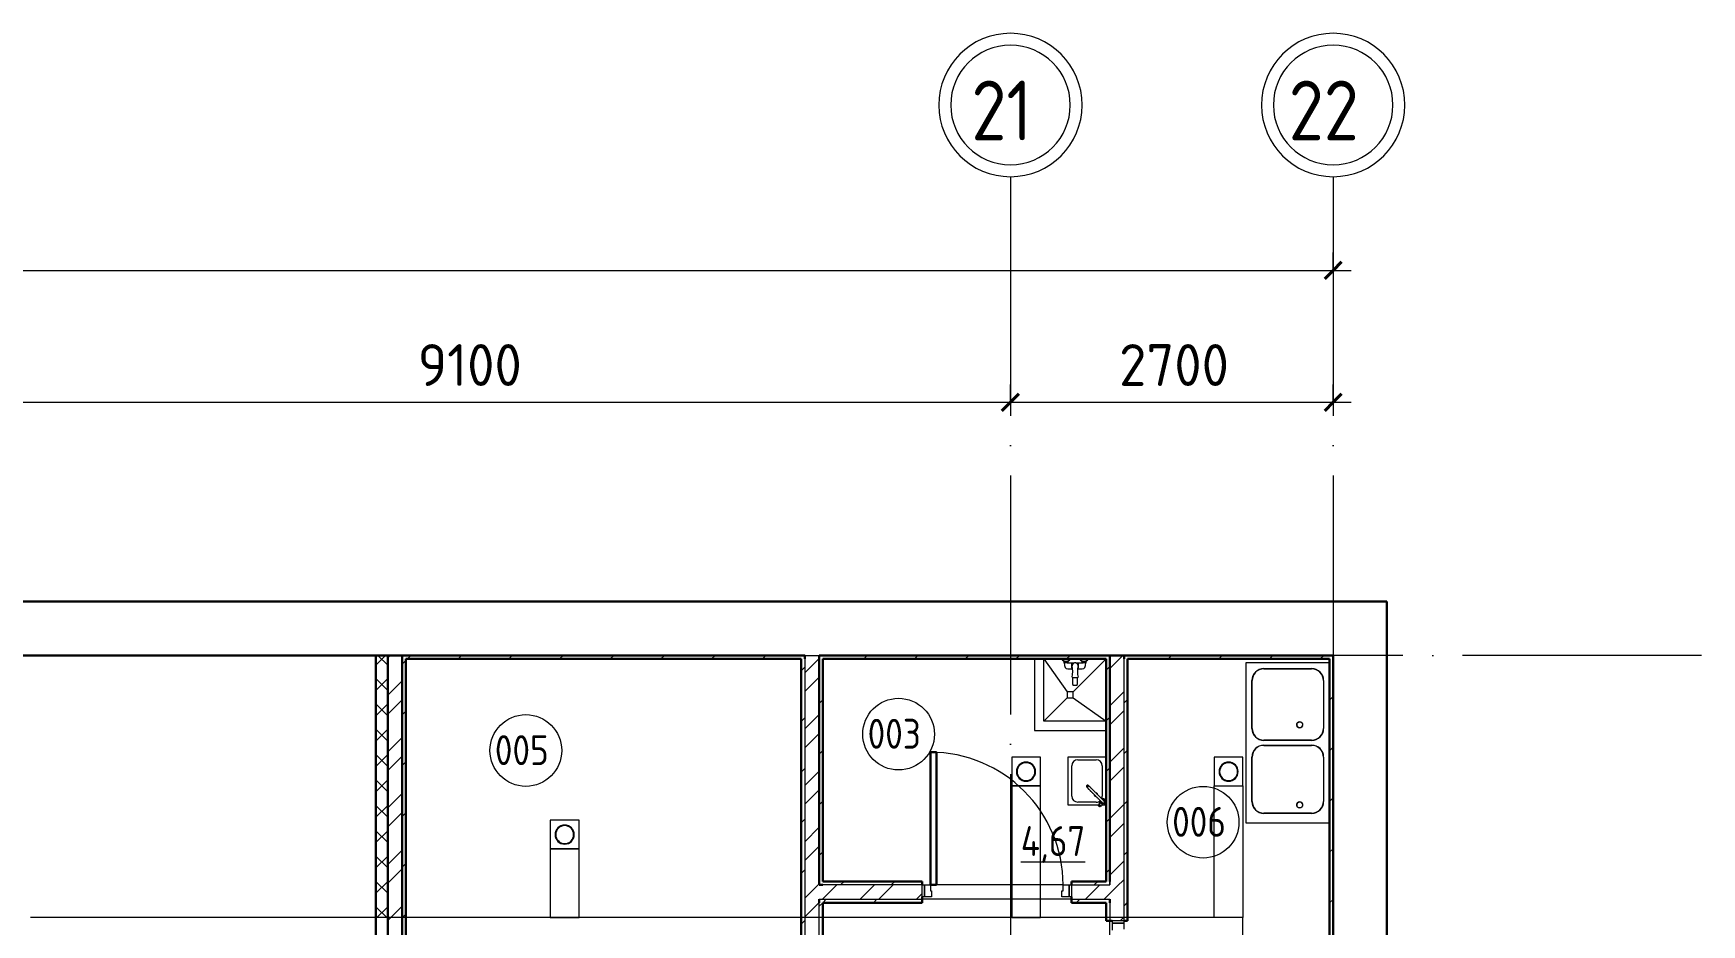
# Model space of a CAD drawing. Header units: millimetres. Extents: x -695119 to 412940, y -249585 to 622758.
# Drawn here: x -102534 to -88576, y -18792 to -11333 of the extents above; entities that cross this region are included whole.
import ezdxf

# ---------------------------------------------------------------- set-up
doc = ezdxf.new("R2010")
doc.units = ezdxf.units.MM
doc.linetypes.add('ADSK_Линия сетки', pattern=[25, 20, -2.5, 0, -2.5])
doc.linetypes.add('ADSK_Сверху', pattern=[450, 300, -150])
for name, color, linetype, lineweight in [('Двери', 8, 'Continuous', 9), ('Линии', 7, 'Continuous', 9), ('Марки помещений', 8, 'Continuous', 20), ('Обобщенные модели', 8, 'Continuous', 18), ('Оси', 252, 'Continuous', 9), ('Перекрытие', 252, 'Continuous', 18), ('Размеры', 7, 'Continuous', 9), ('Сантехника', 252, 'Continuous', 18), ('Стены внутренние', 252, 'Continuous', 18), ('Стены наружные', 252, 'Continuous', 18), ('Стены штриховка', 7, 'Continuous', 9)]:
    doc.layers.add(name, color=color, linetype=linetype, lineweight=lineweight)
doc.styles.add('GOST Common', font='', dxfattribs={"width": 0.9, "height": 500})
doc.styles.add('GOST Common_1', font='', dxfattribs={"height": 250})
doc.styles.add('GOST Common_2', font='', dxfattribs={"width": 0.9, "height": 250})
doc.styles.get('GOST Common').set_extended_font_data('GOST type B')
doc.styles.get('GOST Common_1').set_extended_font_data('GOST type B')
doc.styles.get('GOST Common_2').set_extended_font_data('GOST type B')

# ---------------------------------------------------------------- blocks, each defined once
blk = doc.blocks.new('подвал')
at = {"layer": 'Двери', "color": 251, "lineweight": 30, "true_color": 0x636466}
for p, q in [((-169679, -99675), (-169629, -99675)), ((-169679, -100785), (-169679, -99675)), ((-169629, -99675), (-169629, -100785)), ((-169629, -100785), (-169679, -100785))]:
    blk.add_line(p, q, dxfattribs=at)
at = {"layer": 'Двери', "color": 251, "true_color": 0x636466}
for p, q in [((-169749, -100785), (-169729, -100785)), ((-169749, -100885), (-169749, -100785)), ((-169729, -100885), (-169749, -100885)), ((-169729, -100785), (-169679, -100785)), ((-169729, -100885), (-169729, -100785)), ((-169729, -100785), (-169729, -100885)), ((-169669, -100885), (-169729, -100885)), ((-169679, -100785), (-169679, -100835)), ((-169679, -100835), (-169669, -100835)), ((-169669, -100835), (-169669, -100885)), ((-168579, -100835), (-168569, -100835)), ((-168579, -100885), (-168579, -100835)), ((-168519, -100885), (-168579, -100885)), ((-168569, -100785), (-168519, -100785)), ((-168569, -100835), (-168569, -100785)), ((-168519, -100785), (-168519, -100885)), ((-168519, -100785), (-168499, -100785)), ((-168519, -100885), (-168519, -100785)), ((-168499, -100885), (-168519, -100885)), ((-168499, -100785), (-168499, -100885)), ((-168059, -101085), (-168159, -101085)), ((-168159, -101085), (-168159, -101105)), ((-168159, -101105), (-168159, -101165)), ((-168059, -101105), (-168159, -101105)), ((-168159, -101105), (-168059, -101105)), ((-168059, -101105), (-168059, -101085)), ((-168059, -101155), (-168059, -101105))]:
    blk.add_line(p, q, dxfattribs=at)
blk.add_arc((-169679, -100785), 1110, 0, 90, dxfattribs=at)
at = {"layer": 'Линии', "color": 251, "linetype": 'ADSK_Сверху', "ltscale": 100, "true_color": 0x636466}
for p, q in [((-168759, -99957), (-168999, -99957)), ((-168999, -99957), (-168999, -101057)), ((-168759, -101057), (-168759, -99957)), ((-167304, -99957), (-167064, -99957)), ((-167304, -101057), (-167304, -99957)), ((-167064, -99957), (-167064, -101057)), ((-172619, -100484), (-172859, -100484)), ((-172859, -100484), (-172859, -101057)), ((-172619, -101057), (-172619, -100484)), ((-167064, -101057), (-177209, -101057)), ((-172859, -101057), (-172619, -101057)), ((-168999, -101057), (-168759, -101057)), ((-167064, -101057), (-167304, -101057)), ((-167064, -101357), (-167064, -101057))]:
    blk.add_line(p, q, dxfattribs=at)
at = {"layer": 'Марки помещений', "color": 251, "true_color": 0x636466}
for centre in [(-169945, -99523), (-173064, -99660), (-167397, -100260)]:
    blk.add_circle(centre, 300, dxfattribs=at)
at = {"layer": 'Обобщенные модели', "color": 251, "true_color": 0x636466}
for p, q in [((-168809, -98894), (-168809, -99494)), ((-168729, -99414), (-168729, -98894)), ((-168729, -98894), (-168534, -99169)), ((-168209, -98894), (-168484, -99169)), ((-168729, -99414), (-168534, -99219)), ((-168484, -99169), (-168534, -99169)), ((-168534, -99169), (-168534, -99219)), ((-168534, -99219), (-168484, -99219)), ((-168484, -99219), (-168484, -99169)), ((-168484, -99219), (-168209, -99414)), ((-168809, -99494), (-168209, -99494)), ((-168209, -99414), (-168729, -99414))]:
    blk.add_line(p, q, dxfattribs=at)
at = {"layer": 'Обобщенные модели', "color": 251, "lineweight": 9, "true_color": 0x636466}
for p, q in [((-166613, -99452), (-166613, -99438)), ((-166612, -99437), (-166604, -99425)), ((-166604, -99465), (-166612, -99453)), ((-166603, -99425), (-166589, -99420)), ((-166589, -99470), (-166603, -99466)), ((-166589, -99420), (-166575, -99425)), ((-166575, -99466), (-166589, -99470)), ((-166574, -99425), (-166566, -99437)), ((-166566, -99453), (-166574, -99465)), ((-166565, -99438), (-166565, -99452)), ((-166613, -100122), (-166613, -100108)), ((-166612, -100107), (-166604, -100095)), ((-166604, -100135), (-166612, -100123)), ((-166603, -100095), (-166589, -100090)), ((-166589, -100140), (-166603, -100136)), ((-166589, -100090), (-166575, -100095)), ((-166575, -100136), (-166589, -100140)), ((-166574, -100095), (-166566, -100107)), ((-166566, -100123), (-166574, -100135)), ((-166565, -100108), (-166565, -100122))]:
    blk.add_line(p, q, dxfattribs=at)
for centre, radius, start, end in [((-168468, -98951), 24.9, 0, 180), ((-168765, -98999), 277, 349.8828, 10.1172), ((-168171, -98999), 277, 169.8828, 190.1172), ((-168468, -98863), 186, 262.307, 277.693), ((-168234, -100090), 25, 98.0255, 105), ((-168234, -100090), 25, 98.0255, 105), ((-168234, -100090), 25, 98.0255, 105), ((-168234, -100090), 25, 60, 63.5333), ((-168234, -100090), 25, 60, 63.5333), ((-168234, -100090), 25, 60, 63.5333), ((-168234, -100090), 25, 24.6648, 30), ((-168234, -100090), 25, 24.6648, 30), ((-168234, -100090), 25, 24.6648, 30), ((-168234, -100090), 25, 167.27, 171.9745), ((-168234, -100090), 25, 167.27, 171.9745), ((-168234, -100090), 25, 167.27, 171.9745), ((-168234, -100090), 25, 278.0255, 285), ((-168234, -100090), 25, 278.0255, 285), ((-168234, -100090), 25, 278.0255, 285), ((-168234, -100090), 25, 311.1897, 318.8103), ((-168234, -100090), 25, 311.1897, 318.8103), ((-168234, -100090), 25, 311.1897, 318.8103), ((-168234, -100090), 25, 345, 351.9745), ((-168234, -100090), 25, 345, 351.9745), ((-168234, -100090), 25, 345, 351.9745)]:
    blk.add_arc(centre, radius, start, end, dxfattribs=at)
for points in [[(-168492, -98945), (-168493, -98947), (-168493, -98949), (-168493, -98951)], [(-168443, -98951), (-168443, -98949), (-168444, -98947), (-168444, -98945)]]:
    blk.add_open_spline(points, degree=3, dxfattribs=at)
for points, knots in [([(-168490, -98939), (-168491, -98940), (-168491, -98941), (-168492, -98942), (-168492, -98942), (-168492, -98943)], [0.71428571, 0.71428571, 0.71428571, 0.71428571, 0.75, 0.78571429, 0.80227909, 0.80227909, 0.80227909, 0.80227909]), ([(-168488, -98935), (-168488, -98935), (-168488, -98936), (-168489, -98937), (-168489, -98937)], [0.57142857, 0.57142857, 0.57142857, 0.57142857, 0.60714286, 0.63719083, 0.63719083, 0.63719083, 0.63719083]), ([(-168482, -98930), (-168482, -98930), (-168483, -98930), (-168483, -98931), (-168484, -98931), (-168484, -98932), (-168485, -98932), (-168485, -98932), (-168485, -98932)], [0.365798, 0.365798, 0.365798, 0.365798, 0.3928571, 0.4107143, 0.4285714, 0.4464286, 0.4642857, 0.4733784, 0.4733784, 0.4733784, 0.4733784]), ([(-168476, -98927), (-168476, -98927), (-168477, -98927), (-168478, -98928), (-168479, -98928), (-168479, -98928), (-168479, -98928)], [0.1967317, 0.1967317, 0.1967317, 0.1967317, 0.21428571, 0.25, 0.26785714, 0.28571429, 0.28571429, 0.28571429, 0.28571429]), ([(-168468, -98926), (-168469, -98926), (-168471, -98926), (-168473, -98926), (-168474, -98926), (-168474, -98926)], [0, 0, 0, 0, 0.0714286, 0.1071429, 0.1428571, 0.1428571, 0.1428571, 0.1428571]), ([(-168462, -98926), (-168463, -98926), (-168464, -98926), (-168466, -98926), (-168467, -98926), (-168468, -98926)], [0.8571429, 0.8571429, 0.8571429, 0.8571429, 0.8928571, 0.9285714, 1, 1, 1, 1]), ([(-168457, -98928), (-168457, -98928), (-168458, -98928), (-168459, -98928), (-168460, -98927), (-168460, -98927), (-168460, -98927)], [0.71428571, 0.71428571, 0.71428571, 0.71428571, 0.73214286, 0.75, 0.78571429, 0.8032683, 0.8032683, 0.8032683, 0.8032683]), ([(-168451, -98932), (-168452, -98932), (-168452, -98932), (-168453, -98931), (-168453, -98931), (-168454, -98930), (-168454, -98930), (-168455, -98930)], [0.5266216, 0.5266216, 0.5266216, 0.5266216, 0.5357143, 0.5714286, 0.5892857, 0.6071429, 0.634202, 0.634202, 0.634202, 0.634202]), ([(-168447, -98937), (-168448, -98937), (-168448, -98936), (-168449, -98935), (-168449, -98935)], [0.36280917, 0.36280917, 0.36280917, 0.36280917, 0.39285714, 0.42857143, 0.42857143, 0.42857143, 0.42857143]), ([(-168445, -98943), (-168445, -98942), (-168445, -98942), (-168445, -98941), (-168446, -98940), (-168446, -98939)], [0.19772091, 0.19772091, 0.19772091, 0.19772091, 0.21428571, 0.25, 0.28571429, 0.28571429, 0.28571429, 0.28571429])]:
    blk.add_open_spline(points, degree=3, knots=knots, dxfattribs=at)
at = {"layer": 'Оси', "color": 251, "linetype": 'ADSK_Линия сетки', "ltscale": 100, "true_color": 0x636466}
for p, q in [((-169009, -94858), (-169009, -114764)), ((-166309, -94858), (-166309, -114764)), ((-163226, -98864), (-233370, -98864))]:
    blk.add_line(p, q, dxfattribs=at)
at = {"layer": 'Оси', "color": 251, "lineweight": 20, "true_color": 0x636466}
for centre, radius, start, end in [((-169009, -94258), 600, 0, 180), ((-166309, -94258), 600, 0, 180), ((-169009, -94258), 500, 0, 180), ((-166309, -94258), 500, 0, 180), ((-169009, -94258), 600, 180, 0), ((-169009, -94258), 500, 180, 0), ((-166309, -94258), 600, 180, 0), ((-166309, -94258), 500, 180, 0)]:
    blk.add_arc(centre, radius, start, end, dxfattribs=at)
at = {"layer": 'Перекрытие', "color": 251, "true_color": 0x636466}
for p, q in [((-168999, -99717), (-168999, -99957)), ((-168759, -99717), (-168999, -99717)), ((-168759, -99957), (-168759, -99717)), ((-167304, -99717), (-167304, -99957)), ((-167064, -99717), (-167304, -99717)), ((-167064, -99957), (-167064, -99717)), ((-168999, -99957), (-168759, -99957)), ((-167304, -99957), (-167064, -99957)), ((-168569, -100785), (-169629, -100785))]:
    blk.add_line(p, q, dxfattribs=at)
at = {"layer": 'Размеры', "color": 251, "lineweight": 20, "true_color": 0x636466}
for p, q in [((-166309, -95642), (-166309, -95492)), ((-220059, -95642), (-166159, -95642)), ((-166309, -95642), (-166309, -95692)), ((-169009, -96746), (-169009, -96596)), ((-169009, -96746), (-169009, -96596)), ((-166309, -96746), (-166309, -96596)), ((-178109, -96746), (-169009, -96746)), ((-169009, -96746), (-169009, -96796)), ((-169009, -96746), (-166159, -96746)), ((-169009, -96746), (-169009, -96796)), ((-166309, -96746), (-166309, -96796))]:
    blk.add_line(p, q, dxfattribs=at)
at = {"layer": 'Размеры', "color": 251, "lineweight": 40, "true_color": 0x636466}
for p, q in [((-166309, -95642), (-166238, -95571)), ((-166309, -95642), (-166380, -95713)), ((-169009, -96746), (-168938, -96675)), ((-169009, -96746), (-168938, -96675)), ((-166309, -96746), (-166238, -96675)), ((-169009, -96746), (-169080, -96817)), ((-169009, -96746), (-169080, -96817)), ((-166309, -96746), (-166380, -96817))]:
    blk.add_line(p, q, dxfattribs=at)
at = {"layer": 'Сантехника', "color": 251, "true_color": 0x636466}
for p, q in [((-168576, -98894), (-168576, -98900)), ((-168576, -98900), (-168556, -98914)), ((-168511, -98900), (-168576, -98900)), ((-168559, -98914), (-168544, -98914)), ((-168559, -98927), (-168559, -98914)), ((-168559, -98927), (-168552, -98927)), ((-168544, -98927), (-168552, -98927)), ((-168544, -98914), (-168529, -98914)), ((-168544, -98914), (-168544, -98927)), ((-168536, -98927), (-168544, -98927)), ((-168536, -98927), (-168488, -98927)), ((-168532, -98914), (-168511, -98900)), ((-168529, -98914), (-168529, -98927)), ((-168511, -98900), (-168511, -98894)), ((-168495, -98969), (-168495, -98935)), ((-168495, -98935), (-168493, -98947)), ((-168495, -98969), (-168493, -98955)), ((-168488, -98932), (-168488, -98927)), ((-168488, -98927), (-168476, -98927)), ((-168460, -98927), (-168451, -98927)), ((-168451, -98927), (-168451, -98931)), ((-168451, -98927), (-168402, -98927)), ((-168444, -98945), (-168442, -98935)), ((-168442, -98969), (-168444, -98958)), ((-168442, -98935), (-168442, -98969)), ((-168426, -98894), (-168426, -98900)), ((-168426, -98900), (-168406, -98914)), ((-168361, -98900), (-168426, -98900)), ((-168409, -98914), (-168394, -98914)), ((-168409, -98927), (-168409, -98914)), ((-168394, -98927), (-168402, -98927)), ((-168394, -98914), (-168379, -98914)), ((-168394, -98927), (-168394, -98914)), ((-168386, -98927), (-168394, -98927)), ((-168386, -98927), (-168379, -98927)), ((-168382, -98914), (-168361, -98900)), ((-168379, -98914), (-168379, -98927)), ((-168361, -98900), (-168361, -98894)), ((-167039, -98925), (-167039, -100265)), ((-166344, -98925), (-167039, -98925)), ((-166344, -98925), (-166344, -100265)), ((-166344, -98925), (-166339, -98925)), ((-168528, -98977), (-168491, -98977)), ((-168488, -99107), (-168488, -99048)), ((-168451, -99048), (-168451, -99107)), ((-168446, -98977), (-168410, -98977)), ((-166989, -99475), (-166989, -99075)), ((-166987, -99475), (-166987, -99075)), ((-166889, -98975), (-166489, -98975)), ((-166889, -98977), (-166489, -98977)), ((-166391, -99075), (-166391, -99475)), ((-166389, -99075), (-166389, -99475)), ((-168488, -99107), (-168488, -99114)), ((-168488, -99114), (-168451, -99114)), ((-168451, -99114), (-168451, -99107)), ((-166489, -99573), (-166889, -99573)), ((-166489, -99575), (-166889, -99575)), ((-166889, -99615), (-166489, -99615)), ((-166889, -99617), (-166489, -99617)), ((-168759, -99717), (-168999, -99717)), ((-168999, -99717), (-168999, -99957)), ((-168759, -99957), (-168759, -99717)), ((-168209, -99715), (-168529, -99715)), ((-168529, -99715), (-168529, -100115)), ((-168496, -100042), (-168496, -99787)), ((-168446, -99737), (-168291, -99737)), ((-168241, -99787), (-168241, -100042)), ((-167064, -99717), (-167304, -99717)), ((-167304, -99717), (-167304, -99957)), ((-167064, -99957), (-167064, -99717)), ((-166989, -100086), (-166989, -99715)), ((-166987, -100086), (-166987, -99715)), ((-166391, -99715), (-166391, -100086)), ((-166389, -99715), (-166389, -100086)), ((-168999, -99957), (-168759, -99957)), ((-168370, -99968), (-168369, -99970)), ((-168368, -99969), (-168362, -99976)), ((-168353, -99955), (-168355, -99953)), ((-168348, -99961), (-168354, -99955)), ((-167304, -99957), (-167064, -99957)), ((-168529, -100115), (-168270, -100115)), ((-168291, -100092), (-168446, -100092)), ((-168276, -100120), (-168275, -100119)), ((-168264, -100131), (-168276, -100120)), ((-168275, -100119), (-168273, -100117)), ((-168275, -100119), (-168264, -100131)), ((-168266, -100109), (-168273, -100116)), ((-168272, -100117), (-168273, -100116)), ((-168273, -100117), (-168261, -100128)), ((-168260, -100096), (-168270, -100106)), ((-168260, -100116), (-168270, -100106)), ((-168261, -100128), (-168264, -100131)), ((-168263, -100131), (-168264, -100131)), ((-168261, -100129), (-168253, -100122)), ((-168261, -100129), (-168261, -100128)), ((-168250, -100106), (-168260, -100096)), ((-168250, -100126), (-168260, -100116)), ((-168250, -100087), (-168259, -100097)), ((-168240, -100116), (-168250, -100106)), ((-168250, -100126), (-168240, -100116)), ((-168241, -100115), (-168228, -100102)), ((-168233, -100115), (-168209, -100115)), ((-166489, -100184), (-166889, -100184)), ((-166489, -100186), (-166889, -100186)), ((-172619, -100244), (-172859, -100244)), ((-172859, -100244), (-172859, -100484)), ((-172619, -100484), (-172619, -100244)), ((-167039, -100265), (-166344, -100265)), ((-166339, -100265), (-166344, -100265)), ((-172859, -100484), (-172619, -100484))]:
    blk.add_line(p, q, dxfattribs=at)
at = {"layer": 'Сантехника', "color": 251, "true_color": 0x636466, "flags": 128}
for points in [[(-168362, -99976), (-168361, -99976), (-168361, -99977), (-168360, -99977), (-168360, -99978), (-168359, -99979), (-168358, -99980), (-168357, -99981), (-168356, -99982), (-168355, -99983), (-168353, -99984), (-168352, -99985), (-168351, -99987), (-168349, -99988), (-168348, -99990), (-168346, -99991), (-168344, -99993), (-168342, -99995), (-168341, -99997), (-168339, -99999), (-168337, -100001), (-168335, -100003), (-168333, -100005), (-168331, -100007), (-168328, -100009), (-168326, -100011), (-168324, -100013), (-168322, -100016), (-168319, -100018), (-168317, -100020), (-168315, -100023), (-168312, -100025), (-168310, -100027), (-168307, -100030), (-168305, -100032), (-168303, -100035), (-168300, -100037), (-168298, -100040), (-168295, -100042), (-168293, -100044), (-168290, -100047), (-168288, -100049), (-168286, -100052), (-168283, -100054), (-168281, -100056), (-168279, -100059), (-168277, -100061), (-168274, -100063), (-168272, -100065), (-168270, -100067), (-168268, -100069), (-168266, -100071), (-168264, -100073), (-168262, -100075), (-168260, -100077), (-168259, -100079), (-168257, -100080), (-168255, -100082), (-168254, -100084), (-168252, -100085), (-168251, -100086), (-168250, -100088), (-168248, -100089), (-168247, -100090), (-168246, -100091), (-168245, -100092), (-168244, -100093), (-168244, -100094), (-168243, -100094), (-168242, -100095), (-168242, -100096), (-168241, -100096), (-168241, -100096), (-168241, -100096), (-168241, -100097), (-168241, -100097)], [(-168227, -100082), (-168227, -100082), (-168227, -100082), (-168227, -100082), (-168227, -100082), (-168228, -100081), (-168228, -100081), (-168229, -100080), (-168230, -100079), (-168231, -100079), (-168231, -100078), (-168232, -100077), (-168233, -100076), (-168235, -100074), (-168236, -100073), (-168237, -100072), (-168239, -100070), (-168240, -100069), (-168242, -100067), (-168243, -100066), (-168245, -100064), (-168247, -100062), (-168249, -100060), (-168251, -100058), (-168253, -100056), (-168255, -100054), (-168257, -100052), (-168259, -100050), (-168261, -100048), (-168263, -100046), (-168265, -100044), (-168268, -100041), (-168270, -100039), (-168272, -100037), (-168275, -100034), (-168277, -100032), (-168280, -100030), (-168282, -100027), (-168284, -100025), (-168287, -100022), (-168289, -100020), (-168292, -100017), (-168294, -100015), (-168297, -100013), (-168299, -100010), (-168301, -100008), (-168304, -100005), (-168306, -100003), (-168308, -100001), (-168311, -99998), (-168313, -99996), (-168315, -99994), (-168317, -99992), (-168319, -99990), (-168321, -99988), (-168323, -99986), (-168325, -99984), (-168327, -99982), (-168329, -99980), (-168331, -99978), (-168332, -99977), (-168334, -99975), (-168336, -99974), (-168337, -99972), (-168338, -99971), (-168340, -99969), (-168341, -99968), (-168342, -99967), (-168343, -99966), (-168344, -99965), (-168345, -99964), (-168346, -99963), (-168346, -99963), (-168347, -99962), (-168347, -99962), (-168348, -99961)]]:
    blk.add_lwpolyline(points, dxfattribs=at)
at = {"layer": 'Сантехника', "color": 251, "true_color": 0x636466}
for centre, radius, start, end in [((-166889, -99075), 100, 90, 180), ((-166889, -99075), 98, 90, 180), ((-166489, -99075), 100, 0, 90), ((-166489, -99075), 98, 0, 90), ((-166889, -99475), 100, 180, 270), ((-166889, -99475), 98, 180, 270), ((-166589, -99445), 25, 90, 270), ((-166589, -99445), 25, 270, 90), ((-166489, -99475), 100, 270, 0), ((-166489, -99475), 98, 270, 0), ((-166889, -99715), 100, 90, 180), ((-166889, -99715), 98, 90, 180), ((-166489, -99715), 100, 0, 90), ((-166489, -99715), 98, 0, 90), ((-168879, -99837), 80, 90, 270), ((-168879, -99837), 75, 90, 270), ((-168879, -99837), 75, 109.9712, 115.0288), ((-168879, -99837), 80, 270, 90), ((-168879, -99837), 75, 270, 90), ((-168879, -99837), 75, 64.9712, 70.0288), ((-168446, -99787), 50, 90, 180), ((-168291, -99787), 50, 0, 90), ((-167184, -99837), 80, 90, 270), ((-167184, -99837), 75, 90, 270), ((-167184, -99837), 75, 109.9712, 115.0288), ((-167184, -99837), 80, 270, 90), ((-167184, -99837), 75, 270, 90), ((-167184, -99837), 75, 64.9712, 70.0288), ((-168879, -99837), 75, 154.9712, 160.0288), ((-168879, -99837), 75, 199.9712, 205.0288), ((-168879, -99837), 75, 244.9712, 250.0288), ((-168879, -99837), 75, 289.9712, 295.0288), ((-168879, -99837), 75, 19.9712, 25.0288), ((-168879, -99837), 75, 334.9712, 340.0288), ((-167184, -99837), 75, 154.9712, 160.0288), ((-167184, -99837), 75, 199.9712, 205.0288), ((-167184, -99837), 75, 244.9712, 250.0288), ((-167184, -99837), 75, 289.9712, 295.0288), ((-167184, -99837), 75, 19.9712, 25.0288), ((-167184, -99837), 75, 334.9712, 340.0288), ((-168446, -100042), 50, 180, 270), ((-168295, -100029), 15, 172.2804, 180), ((-168295, -100029), 15, 180, 274.9903), ((-168295, -100029), 15, 0, 97.7177), ((-168291, -100042), 50, 270, 311.8058), ((-168295, -100029), 15, 352.6148, 0), ((-168234, -100090), 26, 158.0827, 194.3766), ((-168291, -100042), 50, 334.8556, 0), ((-168234, -100090), 15, 225, 45), ((-168234, -100090), 26, 45, 111.9173), ((-168234, -100090), 12.5, 225, 45), ((-168234, -100090), 15, 45, 90), ((-168234, -100090), 12.5, 45, 77.0717), ((-168234, -100090), 26, 12.5447, 45), ((-168234, -100090), 15, 180, 225), ((-168234, -100090), 12.5, 192.9283, 225), ((-168234, -100090), 10, 213.5196, 255), ((-168234, -100090), 26, 255.6234, 358.713), ((-168234, -100090), 10, 300, 315), ((-168234, -100090), 10, 15, 56.4804), ((-168234, -100090), 10, 315, 330), ((-166889, -100086), 100, 180, 270), ((-166889, -100086), 98, 180, 270), ((-166589, -100115), 25, 90, 270), ((-166589, -100115), 25, 270, 90), ((-166489, -100086), 100, 270, 0), ((-166489, -100086), 98, 270, 0), ((-172739, -100364), 80, 90, 270), ((-172739, -100364), 75, 90, 270), ((-172739, -100364), 75, 156.0339, 160.0288), ((-172739, -100364), 75, 109.9712, 115.0288), ((-172739, -100364), 80, 270, 90), ((-172739, -100364), 75, 270, 90), ((-172739, -100364), 75, 64.9712, 70.0288), ((-172739, -100364), 75, 19.9712, 23.9661), ((-172739, -100364), 75, 199.9712, 205.0288), ((-172739, -100364), 75, 244.9712, 250.0288), ((-172739, -100364), 75, 289.9712, 295.0288), ((-172739, -100364), 75, 334.9712, 340.0288)]:
    blk.add_arc(centre, radius, start, end, dxfattribs=at)
for centre, major_axis, start_param, end_param in [((-168363, -99960), (-7.7, -7.7), 4.712389, 6.673869), ((-168361, -99962), (-7.7, -7.7), 5.513272, 6.680258), ((-168361, -99962), (-7.07, -7.07), 4.974188, 5.497787), ((-168361, -99962), (-7.07, -7.07), 5.517864, 6.477608), ((-168363, -99960), (-7.7, -7.7), 2.750806, 4.712389), ((-168361, -99962), (-7.7, -7.7), 4.712389, 4.975198), ((-168361, -99962), (-7.07, -7.07), 4.712389, 4.954111), ((-168361, -99962), (-7.7, -7.7), 4.449578, 4.712389), ((-168361, -99962), (-7.07, -7.07), 4.470667, 4.712389), ((-168361, -99962), (-7.07, -7.07), 3.926991, 4.45059), ((-168361, -99962), (-7.7, -7.7), 2.744374, 3.91149), ((-168361, -99962), (-7.07, -7.07), 2.94697, 3.906913)]:
    blk.add_ellipse(centre, major_axis=major_axis, ratio=0.971547, start_param=start_param, end_param=end_param, dxfattribs=at)
for points in [[(-168559, -98927), (-168559, -98961), (-168549, -98977), (-168528, -98977)], [(-168495, -98935), (-168494, -98934), (-168491, -98933), (-168489, -98932), (-168488, -98931)], [(-168488, -98932), (-168486, -98931), (-168484, -98930), (-168481, -98929)], [(-168454, -98930), (-168453, -98930), (-168452, -98931), (-168451, -98931)], [(-168451, -98930), (-168449, -98931), (-168446, -98932), (-168443, -98934), (-168442, -98935)], [(-168410, -98977), (-168389, -98977), (-168379, -98961), (-168379, -98927)], [(-168491, -98971), (-168492, -98970), (-168494, -98969), (-168495, -98969)], [(-168442, -98969), (-168443, -98969), (-168444, -98970), (-168445, -98970)], [(-168362, -99962), (-168362, -99962), (-168364, -99964), (-168365, -99968), (-168365, -99970), (-168364, -99971)]]:
    blk.add_open_spline(points, degree=3, dxfattribs=at)
for points, knots in [([(-168364, -99972), (-168364, -99973), (-168363, -99975), (-168361, -99976), (-168360, -99977), (-168359, -99978)], [-0.6373984, -0.6373984, -0.6373984, -0.6373984, -0.5555556, -0.4444444, -0.3898544, -0.3898544, -0.3898544, -0.3898544]), ([(-168346, -99964), (-168346, -99964), (-168347, -99962), (-168349, -99960), (-168352, -99959), (-168355, -99958), (-168359, -99959), (-168361, -99961), (-168362, -99962)], [-0.6102501, -0.6102501, -0.6102501, -0.6102501, -0.5555556, -0.4444444, -0.3333333, -0.2222222, -0.1111111, 0, 0, 0, 0])]:
    blk.add_open_spline(points, degree=3, knots=knots, dxfattribs=at)
at = {"layer": 'Стены внутренние', "color": 251, "linetype": 'Continuous', "lineweight": 9, "true_color": 0x636466}
for p, q in [((-174319, -98946), (-174237, -98864)), ((-174219, -98946), (-174301, -98864)), ((-174319, -99158), (-174219, -99058)), ((-174219, -99158), (-174319, -99058)), ((-174319, -99370), (-174219, -99270)), ((-174219, -99370), (-174319, -99270)), ((-174319, -99582), (-174219, -99482)), ((-174219, -99582), (-174319, -99482)), ((-174319, -99794), (-174219, -99694)), ((-174219, -99794), (-174319, -99694)), ((-174319, -100006), (-174219, -99906)), ((-174219, -100006), (-174319, -99906)), ((-174319, -100219), (-174219, -100119)), ((-174219, -100219), (-174319, -100119)), ((-174319, -100431), (-174219, -100331)), ((-174219, -100431), (-174319, -100331)), ((-174319, -100643), (-174219, -100543)), ((-174219, -100643), (-174319, -100543)), ((-174319, -100855), (-174219, -100755)), ((-174219, -100855), (-174319, -100755)), ((-174319, -101067), (-174219, -100967)), ((-174219, -101067), (-174319, -100967))]:
    blk.add_line(p, q, dxfattribs=at)
at = {"layer": 'Стены внутренние', "color": 251, "lineweight": 30, "true_color": 0x636466}
for p, q in [((-174319, -98864), (-174319, -101764)), ((-174219, -98864), (-174319, -98864))]:
    blk.add_line(p, q, dxfattribs=at)
at = {"layer": 'Стены наружные', "color": 251, "lineweight": 30, "true_color": 0x636466}
for p, q in [((-165859, -98414), (-220359, -98414)), ((-165859, -98414), (-165859, -102129)), ((-189669, -98864), (-174319, -98864)), ((-170729, -98864), (-174219, -98864)), ((-174219, -98864), (-174219, -101864)), ((-174099, -98864), (-174099, -101834)), ((-174069, -98894), (-170759, -98894)), ((-174069, -101834), (-174069, -98894)), ((-170759, -98894), (-170759, -101834)), ((-170729, -98864), (-170729, -98894)), ((-170609, -100785), (-170609, -98864)), ((-166309, -98864), (-170609, -98864)), ((-170579, -98894), (-168209, -98894)), ((-170579, -100755), (-170579, -98894)), ((-168209, -98894), (-168209, -100755)), ((-168179, -98864), (-168179, -100755)), ((-168179, -100755), (-168179, -98864)), ((-166309, -98864), (-168059, -98864)), ((-168059, -98864), (-168059, -98894)), ((-168029, -98894), (-166339, -98894)), ((-168029, -101085), (-168029, -98894)), ((-166339, -98894), (-166339, -102335)), ((-166309, -98864), (-166309, -102485)), ((-166309, -98864), (-166309, -98864)), ((-169749, -100755), (-170579, -100755)), ((-169749, -100785), (-169749, -100755)), ((-168209, -100755), (-168499, -100755)), ((-168499, -100755), (-168499, -100785)), ((-170579, -100785), (-170609, -100785)), ((-170609, -100935), (-170609, -100905)), ((-169749, -100935), (-169749, -100885)), ((-168499, -100885), (-168499, -100935)), ((-168179, -100905), (-168179, -100935)), ((-170579, -100935), (-169749, -100935)), ((-170579, -102014), (-170579, -100935)), ((-168499, -100935), (-168209, -100935)), ((-168209, -100935), (-168209, -101085)), ((-168209, -101085), (-168159, -101085)), ((-168059, -101085), (-168029, -101085))]:
    blk.add_line(p, q, dxfattribs=at)
at = {"layer": 'Стены наружные', "color": 251, "linetype": 'Continuous', "lineweight": 9, "true_color": 0x636466}
for p, q in [((-174219, -98884), (-174199, -98864)), ((-174099, -98938), (-174069, -98908)), ((-174055, -98894), (-174025, -98864)), ((-173631, -98894), (-173601, -98864)), ((-173207, -98894), (-173177, -98864)), ((-172782, -98894), (-172752, -98864)), ((-172358, -98894), (-172328, -98864)), ((-171934, -98894), (-171904, -98864)), ((-171510, -98894), (-171480, -98864)), ((-171085, -98894), (-171055, -98864)), ((-170759, -98992), (-170729, -98962)), ((-170729, -99009), (-170609, -98889)), ((-170237, -98894), (-170207, -98864)), ((-169813, -98894), (-169783, -98864)), ((-169388, -98894), (-169358, -98864)), ((-168964, -98894), (-168934, -98864)), ((-168540, -98894), (-168510, -98864)), ((-168209, -98987), (-168179, -98957)), ((-168179, -98973), (-168070, -98864)), ((-167691, -98894), (-167661, -98864)), ((-167267, -98894), (-167237, -98864)), ((-166843, -98894), (-166813, -98864)), ((-166418, -98894), (-166388, -98864)), ((-174219, -99198), (-174099, -99078)), ((-170729, -99166), (-170609, -99046)), ((-174219, -99356), (-174099, -99236)), ((-170609, -99266), (-170579, -99236)), ((-168179, -99287), (-168059, -99167)), ((-168059, -99262), (-168029, -99232)), ((-166339, -99239), (-166309, -99209)), ((-174099, -99362), (-174069, -99332)), ((-170729, -99480), (-170609, -99360)), ((-168209, -99412), (-168179, -99382)), ((-168179, -99444), (-168059, -99324)), ((-170759, -99416), (-170729, -99386)), ((-170729, -99637), (-170609, -99517)), ((-174219, -99670), (-174099, -99550)), ((-170609, -99691), (-170579, -99661)), ((-168179, -99759), (-168059, -99639)), ((-168059, -99686), (-168029, -99656)), ((-166339, -99663), (-166309, -99633)), ((-174219, -99827), (-174099, -99707)), ((-174099, -99786), (-174069, -99756)), ((-168179, -99916), (-168059, -99796)), ((-170759, -99841), (-170729, -99811)), ((-170729, -99952), (-170609, -99832)), ((-168209, -99836), (-168179, -99806)), ((-174219, -100141), (-174099, -100021)), ((-170729, -100109), (-170609, -99989)), ((-168059, -100110), (-168029, -100080)), ((-166339, -100087), (-166309, -100057)), ((-174219, -100299), (-174099, -100179)), ((-174099, -100211), (-174069, -100181)), ((-170609, -100115), (-170579, -100085)), ((-168179, -100230), (-168059, -100110)), ((-170759, -100265), (-170729, -100235)), ((-170729, -100423), (-170609, -100303)), ((-168209, -100260), (-168179, -100230)), ((-168179, -100387), (-168059, -100267)), ((-174219, -100613), (-174099, -100493)), ((-170729, -100580), (-170609, -100460)), ((-166339, -100512), (-166309, -100482)), ((-174099, -100635), (-174069, -100605)), ((-170609, -100539), (-170579, -100509)), ((-168179, -100702), (-168059, -100582)), ((-168059, -100534), (-168029, -100504)), ((-174219, -100770), (-174099, -100650)), ((-170759, -100689), (-170729, -100659)), ((-170729, -100895), (-170609, -100775)), ((-170430, -100785), (-170400, -100755)), ((-170006, -100785), (-169976, -100755)), ((-168309, -100785), (-168279, -100755)), ((-168209, -100684), (-168179, -100654)), ((-168119, -100799), (-168059, -100739)), ((-170582, -100905), (-170462, -100785)), ((-170580, -100935), (-170550, -100905)), ((-170268, -100905), (-170148, -100785)), ((-170156, -100935), (-170126, -100905)), ((-170110, -100905), (-169990, -100785)), ((-169796, -100905), (-169749, -100857)), ((-168459, -100935), (-168429, -100905)), ((-168382, -100905), (-168262, -100785)), ((-168225, -100905), (-168119, -100799)), ((-166339, -100936), (-166309, -100906)), ((-174219, -101084), (-174099, -100964)), ((-174099, -101059), (-174069, -101029)), ((-170729, -101052), (-170609, -100932)), ((-170609, -100963), (-170580, -100935)), ((-168090, -101085), (-168059, -101053)), ((-168059, -100959), (-168029, -100929)), ((-170759, -101113), (-170729, -101083)), ((-168185, -101085), (-168179, -101079))]:
    blk.add_line(p, q, dxfattribs=at)
at = {"layer": 'Стены наружные', "color": 251, "true_color": 0x636466}
for p, q in [((-170729, -98864), (-170609, -98864)), ((-168499, -100905), (-169749, -100905)), ((-168179, -102335), (-168179, -101085))]:
    blk.add_line(p, q, dxfattribs=at)
at = {"layer": 'Стены штриховка', "color": 251, "true_color": 0x636466}
for p, q in [((-170729, -98894), (-170729, -101864)), ((-168059, -101085), (-168059, -98894)), ((-168179, -100755), (-168179, -100785)), ((-168179, -100785), (-168179, -100755)), ((-170609, -100905), (-169749, -100905)), ((-169749, -100785), (-170579, -100785)), ((-168499, -100785), (-168179, -100785)), ((-168499, -100905), (-168179, -100905)), ((-170609, -101984), (-170609, -100935)), ((-168179, -100935), (-168179, -101085))]:
    blk.add_line(p, q, dxfattribs=at)
at = {"layer": 'Марки помещений', "color": 251, "true_color": 0x636466, "style": 'GOST Common_2', "width": 0.9}
for s, p in [('003', (-170204, -99645)), ('005', (-173323, -99782)), ('006', (-167656, -100382)), ('%%U4,67', (-168923, -100543))]:
    blk.add_text(s, height=250, dxfattribs=at).set_placement(p)
at = {"layer": 'Оси', "color": 251, "true_color": 0x636466, "style": 'GOST Common', "width": 0.9}
for s, p in [('21', (-169336, -94554)), ('22', (-166681, -94554))]:
    blk.add_text(s, height=500, dxfattribs=at).set_placement(p)
at = {"layer": 'Размеры', "color": 251, "lineweight": 20, "true_color": 0x636466, "char_height": 350, "attachment_point": 1, "line_spacing_factor": 1.022761, "style": 'GOST Common_1'}
for s, insert, width in [('9100', (-173968, -96259), 980.83), ('2700', (-168100, -96259), 1059.58)]:
    blk.add_mtext(s, dxfattribs=dict(at, insert=insert, width=width))

msp = doc.modelspace()

# ---------------------------------------------------------------- block references
msp.add_blockref('подвал', (74650.568, 82325.3))

doc.saveas('drawing.dxf')
